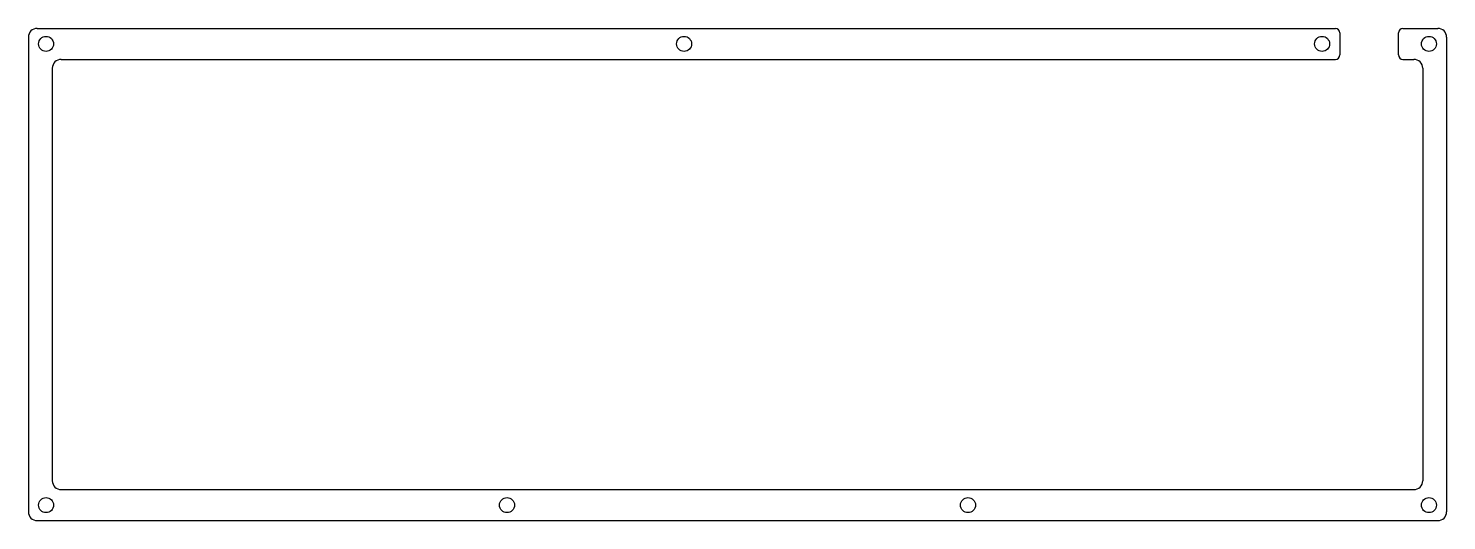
# Model space of a CAD drawing. Header units: millimetres. Extents: x 0 to 321, y 0 to 111.
import ezdxf

# ---------------------------------------------------------------- set-up
doc = ezdxf.new("R2010")
doc.units = ezdxf.units.MM

msp = doc.modelspace()

# ---------------------------------------------------------------- linework, layer by layer
for p, q in [((-0.01, 109.26), (-0.01, 2.01)), ((1.99, 111.26), (295.62, 111.26)), ((296.62, 110.26), (296.62, 105.26)), ((309.92, 105.26), (309.92, 110.26)), ((310.92, 111.26), (318.79, 111.26)), ((320.79, 109.26), (320.79, 2.01)), ((7.41, 104.26), (295.62, 104.26)), ((310.92, 104.26), (313.38, 104.26)), ((5.41, 102.26), (5.41, 9.01)), ((315.38, 102.26), (315.38, 9.01)), ((7.41, 7.01), (313.38, 7.01)), ((1.99, 0.01), (318.79, 0.01))]:
    msp.add_line(p, q)
for centre in [(3.99, 107.76), (148.31, 107.76), (292.62, 107.76), (316.79, 107.76), (3.99, 3.51), (108.26, 3.51), (212.53, 3.51), (316.79, 3.51)]:
    msp.add_circle(centre, 1.7)
for centre, radius, start, end in [((1.99, 109.26), 2, 90, 180), ((295.62, 110.26), 1, 0, 90), ((310.92, 110.26), 1, 90, 180), ((318.79, 109.26), 2, 0, 90), ((7.41, 102.26), 2, 90, 180), ((295.62, 105.26), 1, 270, 0), ((310.92, 105.26), 1, 180, 270), ((313.38, 102.26), 2, 0, 90), ((7.41, 9.01), 2, 180, 270), ((313.38, 9.01), 2, 270, 0), ((1.99, 2.01), 2, 180, 270), ((318.79, 2.01), 2, 270, 0)]:
    msp.add_arc(centre, radius, start, end)

doc.saveas('drawing.dxf')
